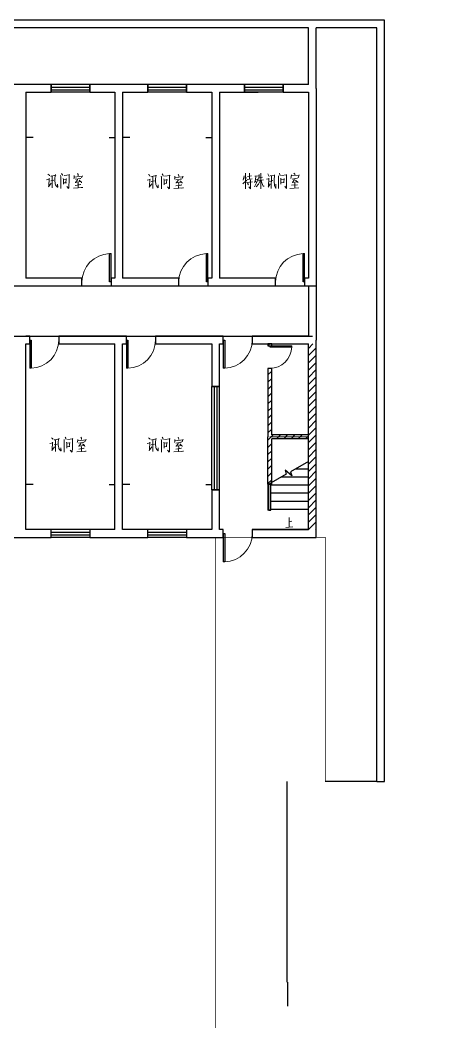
# Model space of a CAD drawing. Extents: x 319706 to 355428, y -360061 to -311216.
# Drawn here: x 342536 to 355428, y -342279 to -311216 of the extents above; entities that cross this region are included whole.
import ezdxf

# ---------------------------------------------------------------- set-up
doc = ezdxf.new("R2010")
doc.units = 0
doc.header["$LTSCALE"] = 1000
doc.header["$MEASUREMENT"] = 0
doc.linetypes.add('DOTE', pattern=[2.42, 2, -0.2, 0.02, -0.2])
doc.layers.get('0').update_dxf_attribs({"linetype": 'CONTINUOUS'})
for name, color, linetype in [('DIM_SYMB', 3, 'CONTINUOUS'), ('DOTE', 1, 'CONTINUOUS'), ('STAIR', 2, 'CONTINUOUS'), ('WALL', 9, 'CONTINUOUS')]:
    doc.layers.add(name, color=color, linetype=linetype)

msp = doc.modelspace()

# ---------------------------------------------------------------- hatches: boundary and pattern name
h = msp.add_hatch()
h.set_pattern_fill('ANSI31', color=256, scale=100, style=0)
h.set_pattern_definition([(45, (539151.83, -291113.15), (-112.2532, 112.2532), [])])
h.paths.add_polyline_path([(351476, -324076), (350336, -324076), (350336, -324196), (351476, -324196)])
h.paths.add_polyline_path([(350216, -325609), (350336, -325609), (350336, -322016), (350216, -322016)], flags=16)
h.paths.add_polyline_path([(350216, -321316), (350336, -321316), (350336, -321256), (350216, -321256)], flags=16)
h = msp.add_hatch()
h.set_pattern_fill('ANSI31', color=256, scale=100, style=0)
h.set_pattern_definition([(45, (318027.8, -289063.93), (-112.2532, 112.2532), [])])
h.paths.add_polyline_path([(355428, -329533), (353504, -329533), (353504, -331304), (355428, -331304)])
h.paths.add_polyline_path([(351476, -327016), (351716, -327016), (351716, -321256), (351476, -321256)], flags=16)
h.paths.add_polyline_path([(353504, -331304), (355428, -331304), (355428, -329533), (353504, -329533)], flags=16)

# ---------------------------------------------------------------- linework, layer by layer
at = {"color": 0}
for p, q in [((343496, -313216), (343496, -313456)), ((344696, -313216), (343496, -313216)), ((343496, -313296), (344696, -313296)), ((343496, -313376), (344696, -313376)), ((344696, -313456), (344696, -313216)), ((346496, -313216), (346496, -313456)), ((347696, -313216), (346496, -313216)), ((346496, -313296), (347696, -313296)), ((346496, -313376), (347696, -313376)), ((347696, -313456), (347696, -313216)), ((349496, -313216), (349496, -313456)), ((350696, -313216), (349496, -313216)), ((349496, -313296), (350696, -313296)), ((349496, -313376), (350696, -313376)), ((350696, -313456), (350696, -313216)), ((344696, -313456), (343496, -313456)), ((347696, -313456), (346496, -313456)), ((350696, -313456), (349496, -313456)), ((348716, -322581), (348476, -322581)), ((348476, -325782), (348476, -322581)), ((348556, -322581), (348556, -325782)), ((348636, -322581), (348636, -325782)), ((348716, -325782), (348716, -322581)), ((348476, -325782), (348716, -325782)), ((343496, -327256), (343496, -327016)), ((344696, -327016), (343496, -327016)), ((343496, -327096), (344696, -327096)), ((344696, -327016), (344696, -327256)), ((346496, -327256), (346496, -327016)), ((347696, -327016), (346496, -327016)), ((346496, -327096), (347696, -327096)), ((347696, -327016), (347696, -327256)), ((343496, -327176), (344696, -327176)), ((344696, -327256), (343496, -327256)), ((346496, -327176), (347696, -327176)), ((347696, -327256), (346496, -327256))]:
    msp.add_line(p, q, dxfattribs=at)
for p, q in [((348716, -313456), (349916, -313456)), ((342939, -314861), (342716, -314861)), ((345299, -314861, 0), (345476, -314861)), ((345939, -314861), (345716, -314861)), ((348299, -314861, 0), (348476, -314861)), ((345311, -318458), (345356, -318458)), ((345311, -319336), (345311, -318458)), ((345356, -319336), (345356, -318458)), ((348311, -318458), (348356, -318458)), ((348311, -319336), (348311, -318458)), ((348356, -319336), (348356, -318458)), ((351311, -318458), (351356, -318458)), ((351311, -319336), (351311, -318458)), ((351356, -319336), (351356, -318458)), ((330406, -319456), (351726, -319456)), ((345356, -319336), (345311, -319336)), ((348356, -319336), (348311, -319336)), ((351356, -319336), (351311, -319336)), ((333606, -321016), (351606, -321016)), ((350276, -321316), (350276, -321351)), ((350276, -321316), (350958, -321316)), ((350276, -321351), (350958, -321351)), ((350958, -321351), (350958, -321316)), ((342939, -325611), (342716, -325611)), ((345299, -325611, 0), (345476, -325611)), ((345939, -325611), (345716, -325611)), ((348299, -325611, 0), (348476, -325611)), ((350216, -325609), (350216, -326409)), ((350276, -326409), (350216, -326409)), ((349736, -327016), (351476, -327016)), ((348836, -327136), (348881, -327136)), ((348836, -327136), (348836, -328013)), ((348881, -327136), (348881, -328013)), ((348881, -328013), (348836, -328013)), ((353596, -334821), (351996, -334821))]:
    msp.add_line(p, q)
at = {"extrusion": (0, 0, -1)}
for p, q in [((342836, -321136), (342881, -321136)), ((342836, -321136), (342836, -322013)), ((342881, -321136), (342881, -322013)), ((345836, -321136), (345881, -321136)), ((345836, -321136), (345836, -322013)), ((345881, -321136), (345881, -322013)), ((348836, -321136), (348881, -321136)), ((348836, -321136), (348836, -322013)), ((348881, -321136), (348881, -322013)), ((342881, -322013), (342836, -322013)), ((345881, -322013), (345836, -322013)), ((348881, -322013), (348836, -322013))]:
    msp.add_line(p, q, dxfattribs=at)
at = {"color": 6, "lineweight": 0}
for points in [[(343354, -316166), (343448, -316143), (343439, -316130), (343430, -316364), (343420, -316383), (343503, -316273)], [(343401, -315992), (343433, -316015), (343445, -316026), (343448, -316047)], [(343582, -316185), (343486, -316205)], [(343490, -316051), (343499, -316058), (343505, -316056), (343641, -316024), (343633, -316007), (343622, -316058), (343616, -316117), (343616, -316171), (343616, -316213), (343622, -316264), (343628, -316296), (343635, -316324), (343654, -316356), (343667, -316368), (343684, -316388), (343692, -316396), (343703, -316400), (343699, -316305), (343697, -316392)], [(343535, -316051), (343535, -316420), (343528, -316392), (343535, -316360)], [(343794, -316039), (343803, -316075), (343803, -316434), (343797, -316405), (343801, -316364)], [(343826, -315970), (343846, -316002), (343854, -316019), (343858, -316039)], [(343871, -316126), (343880, -316162), (343884, -316277), (343884, -316309), (343884, -316268), (343971, -316258), (343956, -316258), (343969, -316139), (343975, -316149), (343880, -316162)], [(343899, -316039), (344067, -316019), (344054, -316007), (344054, -316030), (344054, -316258), (344052, -316300), (344052, -316309), (344052, -316351), (344048, -316388), (344048, -316415), (344041, -316428), (344039, -316434), (343988, -316373), (344039, -316424)], [(344218, -316039), (344218, -316075), (344216, -316098), (344214, -316117), (344203, -316139)], [(344218, -316085), (344476, -316058), (344467, -316043), (344441, -316113)], [(344320, -316158), (344318, -316173), (344256, -316249), (344241, -316254), (344416, -316226)], [(344244, -316153), (344418, -316130), (344405, -316126), (344384, -316134)], [(344318, -315975), (344333, -316002), (344339, -316026), (344339, -316047)], [(344365, -316181), (344403, -316209), (344431, -316232), (344437, -316245), (344444, -316258)], [(346473, -316181), (346566, -316157), (346558, -316145), (346549, -316379), (346539, -316400), (346622, -316289)], [(346520, -316006), (346552, -316030), (346564, -316042), (346566, -316062)], [(346701, -316202), (346605, -316221)], [(346609, -316066), (346618, -316074), (346624, -316070), (346760, -316038), (346752, -316023), (346741, -316074), (346735, -316134), (346735, -316185), (346735, -316230), (346741, -316281), (346747, -316313), (346754, -316340), (346773, -316372), (346786, -316383), (346803, -316404), (346811, -316411), (346822, -316415), (346818, -316321), (346815, -316409)], [(346654, -316066), (346654, -316436), (346647, -316409), (346654, -316377)], [(346913, -316055), (346922, -316089), (346922, -316451), (346916, -316419), (346920, -316379)], [(346945, -315987), (346964, -316019), (346973, -316034), (346977, -316055)], [(346990, -316142), (346999, -316177), (347003, -316291), (347003, -316323), (347003, -316285), (347090, -316272), (347075, -316272), (347088, -316153), (347094, -316166), (346999, -316177)], [(347018, -316055), (347186, -316034), (347173, -316023), (347173, -316047), (347173, -316272), (347171, -316317), (347171, -316323), (347171, -316368), (347167, -316404), (347167, -316432), (347160, -316443), (347158, -316451), (347107, -316387), (347158, -316438)], [(347337, -316055), (347337, -316089), (347335, -316115), (347333, -316134), (347322, -316153)], [(347337, -316102), (347595, -316074), (347586, -316057), (347560, -316130)], [(347439, -316174), (347437, -316189), (347375, -316264), (347360, -316268), (347535, -316240)], [(347363, -316170), (347537, -316145), (347524, -316142), (347503, -316149)], [(347437, -315991), (347452, -316019), (347458, -316042), (347458, -316062)], [(347484, -316198), (347522, -316225), (347550, -316249), (347556, -316262), (347563, -316272)], [(349438, -316291), (349569, -316183)], [(349485, -316043), (349454, -316183)], [(349474, -316119), (349569, -316103)], [(349525, -315960), (349525, -316451)], [(349573, -316159), (349729, -316135)], [(349585, -316063), (349713, -316047)], [(349677, -316167), (349677, -316451), (349629, -316391)], [(349645, -315960), (349645, -316147)], [(349849, -316059), (349833, -316175), (349801, -316255)], [(349905, -316135), (349877, -316239), (349801, -316391)], [(349817, -316059), (349925, -316043)], [(349825, -316191), (349853, -316251)], [(349837, -316159), (349897, -316147)], [(349992, -316183), (349925, -316303), (349853, -316383)], [(349921, -316203), (350084, -316175)], [(349952, -316008), (349933, -316163)], [(349940, -316103), (350056, -316087)], [(349996, -315960), (349996, -316451)], [(350004, -316183), (350076, -316367), (350108, -316367)], [(350172, -316151), (350244, -316135)], [(350216, -315980), (350260, -316067)], [(350244, -316119), (350236, -316379)], [(350376, -316195), (350280, -316219)], [(350284, -316051), (350415, -316031)], [(350328, -316051), (350316, -316435)], [(350423, -316019), (350411, -316195)], [(350467, -316439), (350427, -316355), (350411, -316203)], [(350547, -316043), (350547, -316439)], [(350575, -315964), (350603, -316043)], [(350615, -316119), (350619, -316307)], [(350615, -316159), (350715, -316147)], [(350635, -316035), (350791, -316019)], [(350719, -316131), (350715, -316255)], [(350791, -316004), (350791, -316443), (350743, -316371)], [(350946, -316019), (350934, -316131)], [(350946, -316051), (351182, -316031)], [(350966, -316147), (351134, -316123)], [(351038, -316159), (350978, -316251)], [(351022, -315960), (351062, -316004)], [(351070, -316179), (351154, -316255)], [(351186, -316019), (351154, -316107)], [(344188, -316428), (344480, -316407), (344461, -316405), (344431, -316411)], [(344248, -316341), (344422, -316317), (344412, -316313), (344390, -316324)], [(344331, -316260), (344337, -316277), (344333, -316420)], [(347307, -316443), (347599, -316423), (347580, -316419), (347550, -316428)], [(347367, -316355), (347541, -316332), (347531, -316328), (347509, -316340)], [(347450, -316277), (347456, -316291), (347452, -316436)], [(349557, -316251), (349745, -316231)], [(349589, -316275), (349617, -316327)], [(350224, -316395), (350284, -316291)], [(350467, -316435), (350467, -316303)], [(350723, -316255), (350619, -316267)], [(350902, -316439), (351178, -316419)], [(350954, -316339), (351138, -316323)], [(350966, -316251), (351126, -316235)], [(351050, -316267), (351050, -316427)], [(343506, -324168), (343538, -324191), (343550, -324204), (343553, -324223)], [(343595, -324227), (343604, -324236), (343610, -324231), (343746, -324199), (343738, -324185), (343727, -324236), (343721, -324295), (343721, -324346), (343721, -324391), (343727, -324442), (343734, -324474), (343740, -324502), (343759, -324534), (343772, -324544), (343789, -324566), (343797, -324572), (343808, -324576), (343804, -324483), (343802, -324570)], [(343640, -324227), (343640, -324597), (343633, -324570), (343640, -324538)], [(343900, -324216), (343908, -324251), (343908, -324612), (343902, -324580), (343906, -324540)], [(343931, -324148), (343951, -324180), (343959, -324195), (343963, -324216)], [(344004, -324216), (344172, -324195), (344159, -324185), (344159, -324208), (344159, -324434), (344157, -324478), (344157, -324485), (344157, -324529), (344153, -324566), (344153, -324593), (344146, -324604), (344144, -324612), (344093, -324549), (344144, -324600)], [(344323, -324216), (344323, -324251), (344321, -324276), (344319, -324295), (344308, -324314)], [(344323, -324263), (344581, -324236), (344572, -324219), (344547, -324291)], [(344423, -324153), (344438, -324180), (344444, -324204), (344444, -324223)], [(346520, -324168), (346552, -324191), (346564, -324204), (346566, -324223)], [(346609, -324227), (346618, -324236), (346624, -324231), (346760, -324199), (346752, -324185), (346741, -324236), (346735, -324295), (346735, -324346), (346735, -324391), (346741, -324442), (346747, -324474), (346754, -324502), (346773, -324534), (346786, -324544), (346803, -324566), (346811, -324572), (346822, -324576), (346818, -324483), (346815, -324570)], [(346654, -324227), (346654, -324597), (346647, -324570), (346654, -324538)], [(346913, -324216), (346922, -324251), (346922, -324612), (346916, -324580), (346920, -324540)], [(346945, -324148), (346964, -324180), (346973, -324195), (346977, -324216)], [(347018, -324216), (347186, -324195), (347173, -324185), (347173, -324208), (347173, -324434), (347171, -324478), (347171, -324485), (347171, -324529), (347167, -324566), (347167, -324593), (347160, -324604), (347158, -324612), (347107, -324549), (347158, -324600)], [(347337, -324216), (347337, -324251), (347335, -324276), (347333, -324295), (347322, -324314)], [(347337, -324263), (347595, -324236), (347586, -324219), (347560, -324291)], [(347437, -324153), (347452, -324180), (347458, -324204), (347458, -324223)], [(343459, -324342), (343553, -324319), (343544, -324306), (343536, -324540), (343525, -324561), (343608, -324451)], [(343687, -324363), (343591, -324382)], [(343976, -324304), (343985, -324338), (343989, -324453), (343989, -324485), (343989, -324446), (344076, -324434), (344061, -324434), (344074, -324314), (344080, -324327), (343985, -324338)], [(344293, -324604), (344585, -324585), (344566, -324580), (344536, -324589)], [(344425, -324336), (344423, -324351), (344361, -324425), (344346, -324429), (344521, -324402)], [(344349, -324331), (344523, -324306), (344510, -324304), (344489, -324310)], [(344353, -324517), (344527, -324493), (344517, -324489), (344495, -324502)], [(344436, -324438), (344442, -324453), (344438, -324597)], [(344470, -324359), (344508, -324387), (344536, -324410), (344542, -324423), (344549, -324434)], [(346473, -324342), (346566, -324319), (346558, -324306), (346549, -324540), (346539, -324561), (346622, -324451)], [(346701, -324363), (346605, -324382)], [(346990, -324304), (346999, -324338), (347003, -324453), (347003, -324485), (347003, -324446), (347090, -324434), (347075, -324434), (347088, -324314), (347094, -324327), (346999, -324338)], [(347307, -324604), (347599, -324585), (347580, -324580), (347550, -324589)], [(347439, -324336), (347437, -324351), (347375, -324425), (347360, -324429), (347535, -324402)], [(347363, -324331), (347537, -324306), (347524, -324304), (347503, -324310)], [(347367, -324517), (347541, -324493), (347531, -324489), (347509, -324502)], [(347450, -324438), (347456, -324453), (347452, -324597)], [(347484, -324359), (347522, -324387), (347550, -324410), (347556, -324423), (347563, -324434)]]:
    msp.add_lwpolyline(points, dxfattribs=at)
at = {"color": 139, "lineweight": 0}
for points in [[(350881, -326634), (350881, -326940)], [(350959, -326757), (350881, -326769)], [(350771, -326947), (350991, -326930)]]:
    msp.add_lwpolyline(points, dxfattribs=at)
at = {"linetype": 'DOTE', "const_width": 20}
for points in [[(319946, -348356), (319946, -346656), (344311, -346656), (344311, -343271), (348596, -343271), (348596, -327256)], [(348596, -327256), (351996, -327256), (351996, -334821)]]:
    msp.add_lwpolyline(points, dxfattribs=at)
at = {"lineweight": 13}
for centre, radius, start, end in [((345333, -319336), 878, 91.4693, 180), ((348333, -319336), 878, 91.4693, 180), ((351333, -319336), 878, 91.4693, 180), ((350276, -321333), 682, 270, 358.5307), ((348858, -327136), 878, 271.4693, 0)]:
    msp.add_arc(centre, radius, start, end, dxfattribs=at)
at = {"lineweight": 13, "extrusion": (0, 0, -1)}
for centre in [(-342858, -321136), (-345858, -321136), (-348858, -321136)]:
    msp.add_arc(centre, 878, 180, 268.5307, dxfattribs=at)
at = {"layer": 'DIM_SYMB'}
msp.add_lwpolyline([(350861, -326504, 0, 0, 0), (350861, -325679, 80, 0, 0), (350861, -325379, 0, 0, 0)], format="xyseb", dxfattribs=at)
at = {"layer": 'DOTE', "linetype": 'DOTE', "lineweight": 5}
msp.add_line((351476, -324136), (350276, -324136), dxfattribs=at)
at = {"layer": 'STAIR'}
for p, q in [((351476, -324899), (350921, -325219)), ((351476, -326379), (351476, -324899)), ((350956, -325349), (350750, -325176)), ((350750, -325176), (350783, -325299)), ((350921, -325219), (350956, -325349)), ((351077, -325129), (351476, -325129)), ((350783, -325299), (350246, -325609)), ((350644, -325379), (351476, -325379)), ((350246, -326379), (350246, -325609)), ((350246, -326409), (350246, -325609)), ((350306, -326409), (350306, -325574)), ((350306, -325629), (351476, -325629)), ((350306, -325879), (351476, -325879)), ((350306, -326129), (351476, -326129)), ((350246, -326409), (350306, -326409)), ((350306, -326379), (351476, -326379))]:
    msp.add_line(p, q, dxfattribs=at)
at = {"layer": 'WALL'}
for p, q in [((351606, -311216), (330406, -311216)), ((353836, -311216), (351606, -311216)), ((353836, -334821), (353836, -311216)), ((351476, -311456), (330516, -311456)), ((351476, -313216), (351476, -311456)), ((351716, -313336), (351716, -311456)), ((353596, -311456), (351716, -311456)), ((353596, -334821), (353596, -311456)), ((342596, -313216), (341696, -313216)), ((343496, -313216), (342596, -313216)), ((343496, -313456), (343496, -313216)), ((345596, -313216), (344696, -313216)), ((344696, -313216), (344696, -313456)), ((346496, -313216), (345596, -313216)), ((346496, -313456), (346496, -313216)), ((348596, -313216), (347696, -313216)), ((347696, -313216), (347696, -313456)), ((349496, -313216), (348596, -313216)), ((349496, -313456), (349496, -313216)), ((351476, -313216), (350696, -313216)), ((350696, -313216), (350696, -313456)), ((351716, -313336), (351716, -319336)), ((342716, -313456), (343496, -313456)), ((342716, -313456), (342716, -319216)), ((344696, -313456), (345476, -313456)), ((345476, -313456), (345476, -319216)), ((345716, -313456), (346496, -313456)), ((345716, -313456), (345716, -319216)), ((347696, -313456), (348476, -313456)), ((348476, -313456), (348476, -319216)), ((348716, -313456), (349496, -313456)), ((348716, -313456), (348716, -319216)), ((350696, -313456), (351476, -313456)), ((351476, -313456), (351476, -319216)), ((348716, -314593), (348716, -314713)), ((344456, -319216), (342716, -319216)), ((344456, -319456), (344456, -319216)), ((345476, -319216), (345356, -319216)), ((345356, -319216), (345356, -319456)), ((347456, -319216), (345716, -319216)), ((347456, -319456), (347456, -319216)), ((348476, -319216), (348356, -319216)), ((348356, -319216), (348356, -319456)), ((350456, -319216), (348716, -319216)), ((350456, -319456), (350456, -319216)), ((351476, -319216), (351356, -319216)), ((351356, -319216), (351356, -319456)), ((342716, -319456), (344456, -319456)), ((345356, -319456), (345596, -319456)), ((345596, -319456), (347456, -319456)), ((348356, -319456), (348596, -319456)), ((348596, -319456), (350456, -319456)), ((351356, -319456), (351476, -319456)), ((351476, -319456), (351476, -321016)), ((351716, -319336), (351716, -321136)), ((342836, -321016), (342716, -321016)), ((342836, -321256), (342836, -321016)), ((345596, -321016), (343736, -321016)), ((343736, -321016), (343736, -321256)), ((345836, -321016), (345596, -321016)), ((345836, -321256), (345836, -321016)), ((348596, -321016), (346736, -321016)), ((346736, -321016), (346736, -321256)), ((348836, -321016), (348596, -321016)), ((348836, -321256), (348836, -321016)), ((351476, -321016), (349736, -321016)), ((349736, -321016), (349736, -321256)), ((351716, -327256), (351716, -321136)), ((342716, -327016), (342716, -321256)), ((342716, -321256), (342836, -321256)), ((343736, -321256), (345476, -321256)), ((345476, -327016), (345476, -321256)), ((345716, -327016), (345716, -321256)), ((345716, -321256), (345836, -321256)), ((346736, -321256), (348476, -321256)), ((348476, -321256), (348476, -322581)), ((348716, -322581), (348716, -321256)), ((348716, -321256), (348836, -321256)), ((349736, -321256), (351476, -321256)), ((350216, -321256), (350216, -321316)), ((350336, -321256), (350216, -321256)), ((350216, -321316), (350336, -321316)), ((350336, -321316), (350336, -321256)), ((351476, -327016), (351476, -321256)), ((350336, -322016), (350216, -322016)), ((350216, -322016), (350216, -324136)), ((350336, -324076), (350336, -322016)), ((348476, -322581), (348716, -322581)), ((350216, -325609), (350216, -324136)), ((351476, -324076), (350336, -324076)), ((351476, -324196), (350336, -324196)), ((350336, -325609), (350336, -324196)), ((351476, -324196), (351476, -324076)), ((348716, -325782), (348476, -325782)), ((348476, -325782), (348476, -327016)), ((348716, -327016), (348716, -325782)), ((350216, -325609), (350336, -325609)), ((343496, -327016), (342716, -327016)), ((343496, -327256), (343496, -327016)), ((345476, -327016), (344696, -327016)), ((344696, -327016), (344696, -327256)), ((346496, -327016), (345716, -327016)), ((346496, -327256), (346496, -327016)), ((348476, -327016), (347696, -327016)), ((347696, -327016), (347696, -327256)), ((348836, -327016), (348716, -327016)), ((348836, -327256), (348836, -327016)), ((351476, -327016), (349736, -327016)), ((349736, -327016), (349736, -327256)), ((341696, -327256), (342596, -327256)), ((342596, -327256), (343496, -327256)), ((344696, -327256), (345596, -327256)), ((345596, -327256), (346496, -327256)), ((347696, -327256), (348596, -327256)), ((348596, -327256), (348836, -327256)), ((349736, -327256), (351716, -327256)), ((350801, -334821), (350801, -339941)), ((353596, -334821), (353836, -334821)), ((350801, -339941), (350801, -341041)), ((350831, -341041), (350831, -341791))]:
    msp.add_line(p, q, dxfattribs=at)

doc.saveas('drawing.dxf')
